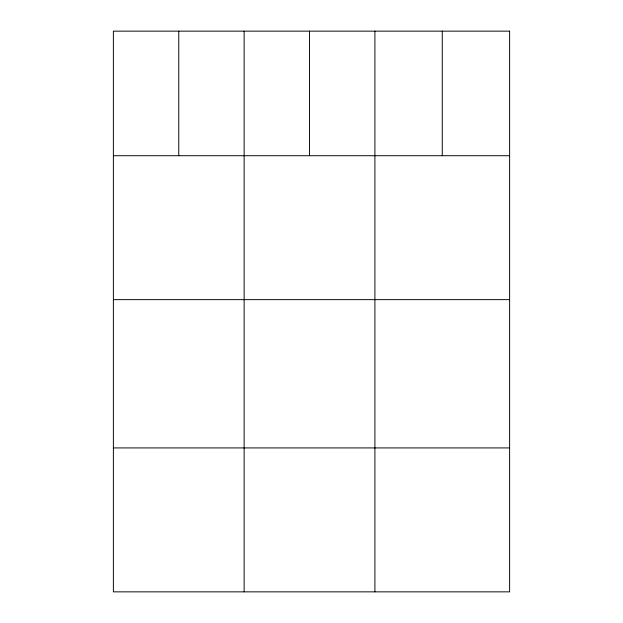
<?xml version="1.0" encoding="UTF-8"?>
<svg xmlns="http://www.w3.org/2000/svg" width="623" height="623" viewBox="0 0 623 623"><rect width="100%" height="100%" fill="white"/><g stroke="black" fill="none" stroke-linecap="round" stroke-linejoin="round"><path stroke-width="0.93" d="M113.378 155.711L509.622 155.711M113.378 299.64L509.622 299.64M113.378 447.921L509.622 447.921M442.26 31.15L442.26 155.711M374.898 31.15L374.898 591.85M309.522 31.15L309.522 155.711M244.138 31.15L244.138 591.85M178.762 31.15L178.762 155.711M509.622 31.15L113.378 31.15L113.378 591.85L509.622 591.85L509.622 31.15"/></g></svg>
